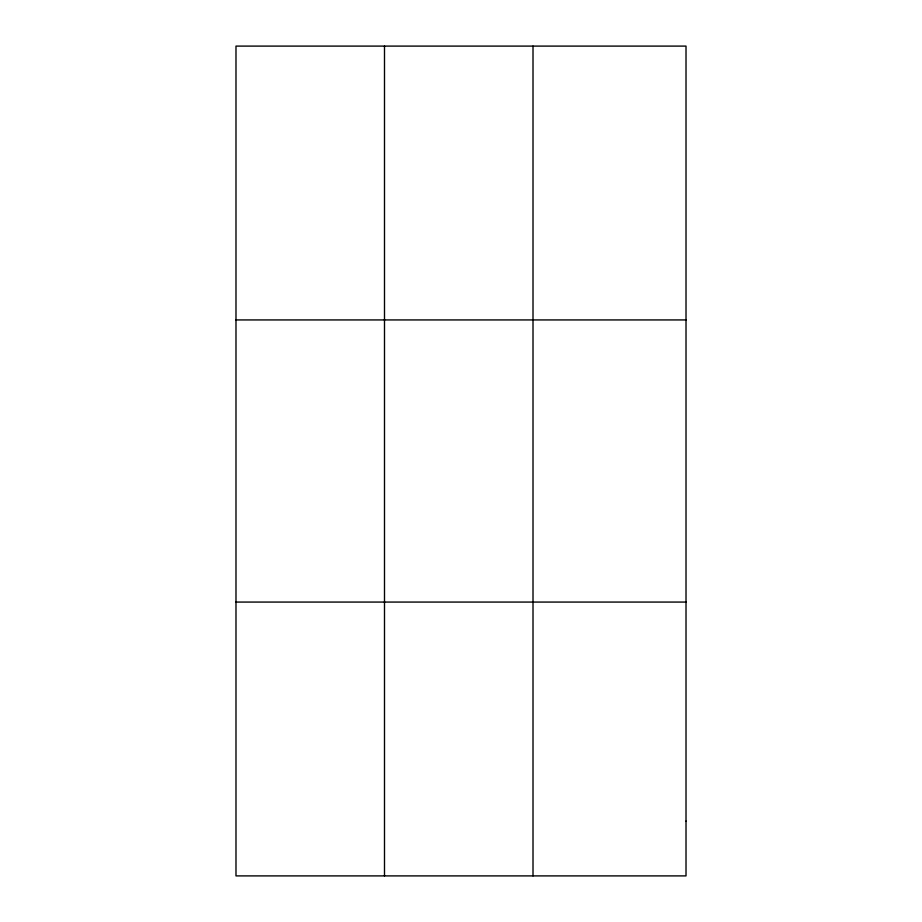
<?xml version="1.0" encoding="UTF-8"?>
<svg xmlns="http://www.w3.org/2000/svg" width="922" height="922" viewBox="0 0 922 922"><rect width="100%" height="100%" fill="white"/><g stroke="black" fill="none" stroke-linecap="round" stroke-linejoin="round"><path stroke-width="1.38" d="M384.497 46.1L384.497 875.9M533.008 46.1L533.008 875.9M235.986 319.934L686.014 319.934M235.986 602.066L686.014 602.066M686.014 821.133L686.014 875.9L235.986 875.9L235.986 46.1L686.014 46.1L686.014 821.133"/></g></svg>
